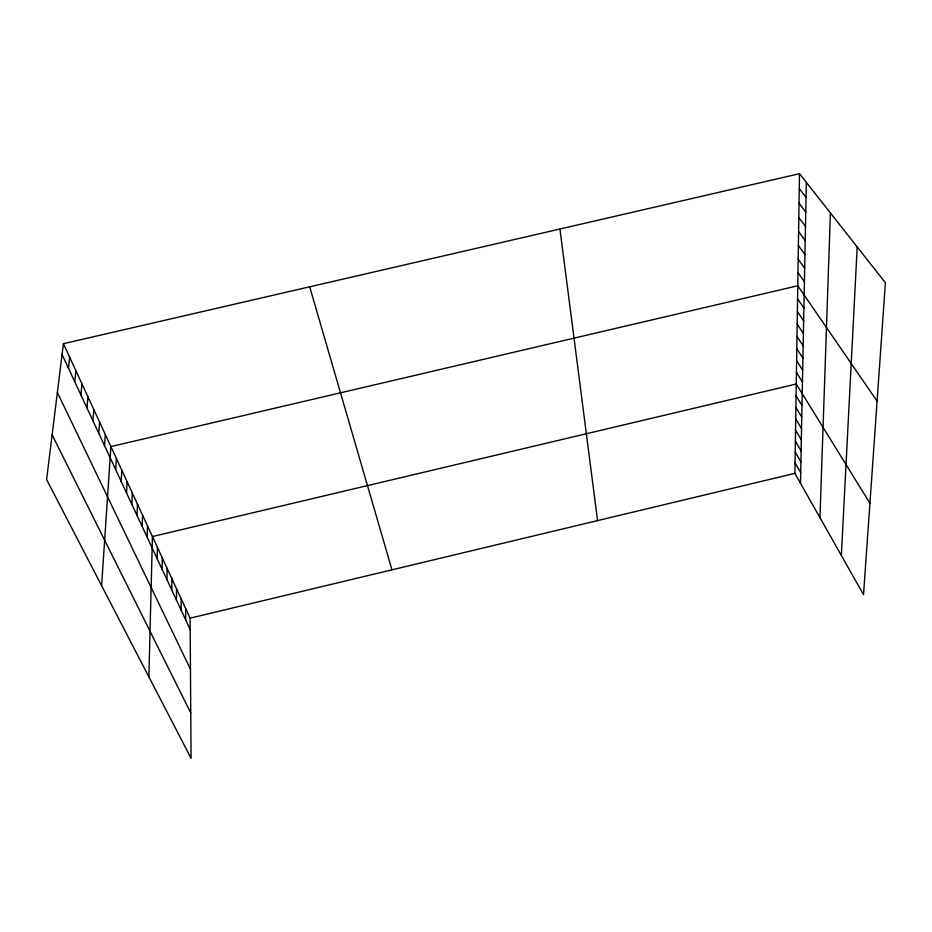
<?xml version="1.0" encoding="UTF-8"?>
<svg xmlns="http://www.w3.org/2000/svg" width="932" height="932" viewBox="0 0 932 932"><rect width="100%" height="100%" fill="white"/><g stroke="black" fill="none" stroke-linecap="round" stroke-linejoin="round"><path stroke-width="1.4" d="M181.123 610.111L181.123 598.705M176.474 600.15L176.521 588.744M171.768 590.026L171.861 578.632M166.979 579.751L167.119 568.357M799.493 173.69L885.4 282.745L863.521 594.674L794.891 473.363L799.493 173.69L63.411 343.698L46.6 479.561L191.083 758.31L190.105 618.161L63.411 343.698M162.11 569.301L162.296 557.93M800.483 483.254L806.343 182.392M157.17 558.687L157.403 547.317M148.875 676.865L152.429 536.552L796.266 384.019L869.929 503.245M147.186 537.263L147.524 525.928M142.153 526.452L142.549 515.128M819.962 517.679L830.4 212.927M137.039 515.466L137.482 504.165M131.831 504.294L132.332 493.016M126.554 492.946L127.113 481.693M841.351 555.472L857.195 246.945M121.172 481.401L121.801 470.182M115.708 469.67L116.395 458.474M101.611 585.68L110.896 446.579L797.769 285.763L877.094 401.168M104.501 445.613L105.316 434.475M98.757 433.263L99.631 422.173M92.909 420.705L93.852 409.649M86.956 407.936L87.981 396.916M80.898 394.935L81.993 383.961M74.735 381.701L75.911 370.773M68.467 368.222L69.714 357.364M190.105 618.161L794.891 473.363M799.26 188.555L806.052 197.351M799.039 203.164L805.772 212.03M798.817 217.517L805.493 226.464M798.608 231.625L805.213 240.654M798.386 245.5L804.945 254.599M798.176 259.143L804.677 268.311M797.978 272.563L804.409 281.79M797.571 298.741L803.897 308.084M797.373 311.509L803.652 320.911M797.186 324.08L803.407 333.528M796.988 336.452L803.163 345.947M796.802 348.626L802.93 358.168M796.627 360.602L802.685 370.19M796.441 372.404L802.464 382.027M796.079 395.809L801.998 405.502M795.905 407.401L801.776 417.14M795.73 418.817L801.555 428.592M795.555 430.06L801.334 439.857M795.38 441.139L801.112 450.96M795.217 452.043L800.903 461.888M795.054 462.785L800.693 472.652M52.134 434.86L190.769 712.968M57.376 392.477L190.466 669.293M62.071 354.51L190.186 629.578M309.692 286.823L391.964 569.836M559.934 229.027L597.575 520.604M185.643 608.503L185.689 619.92"/></g></svg>
